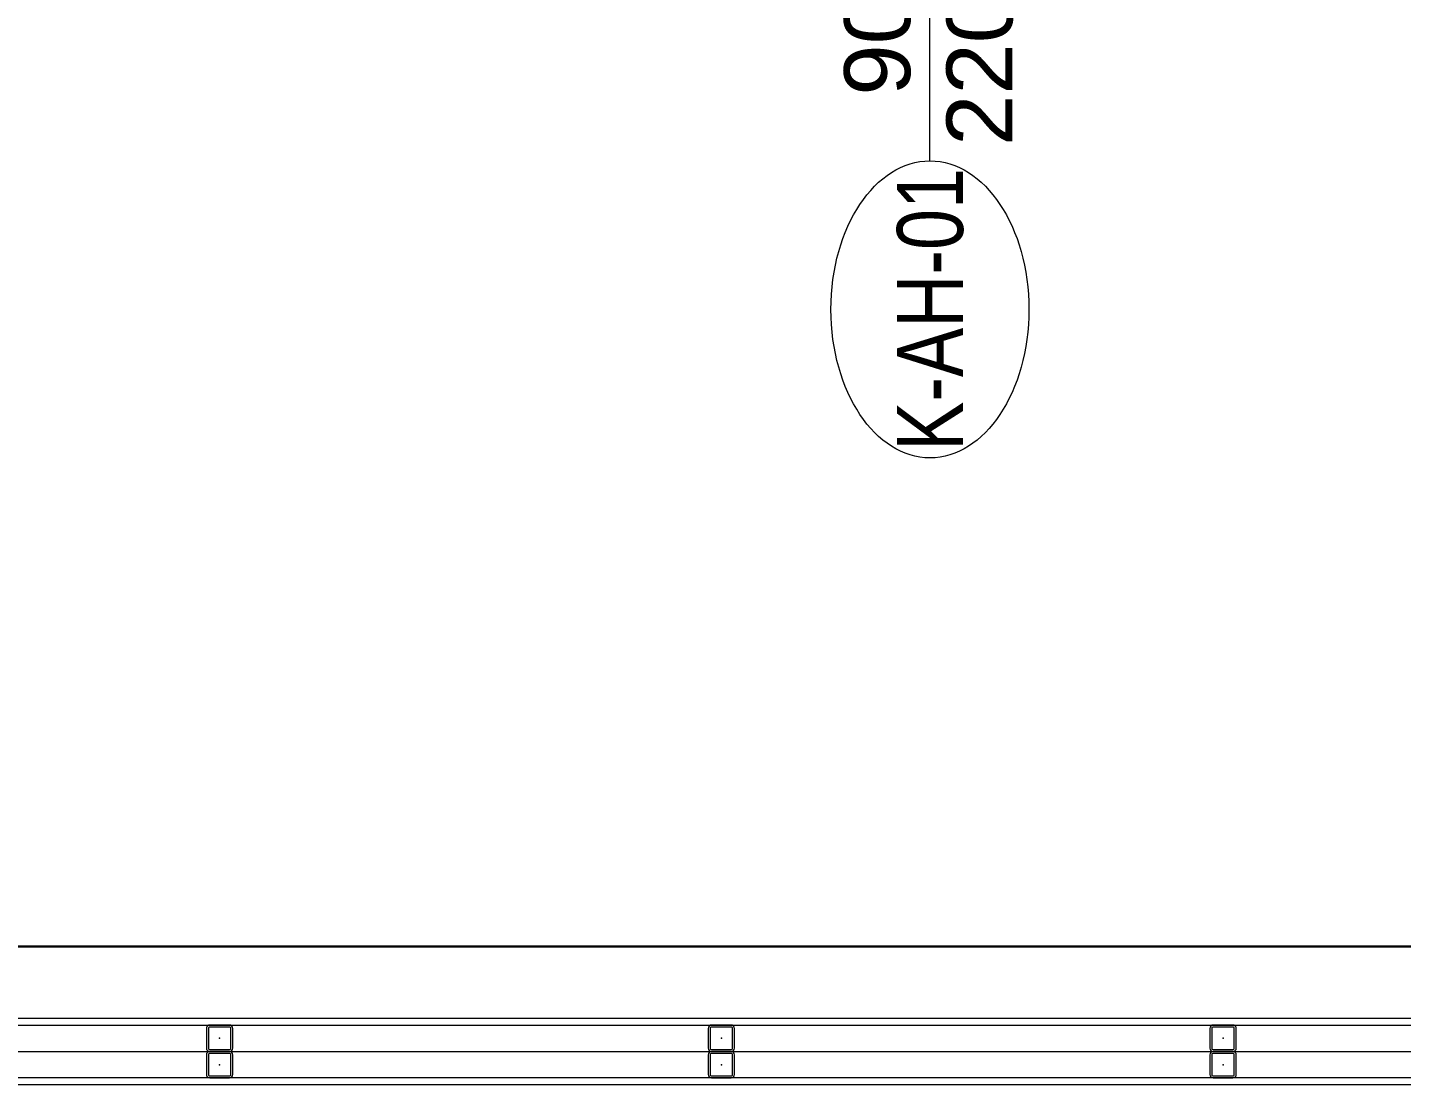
# Model space of a CAD drawing. Extents: x -1073 to 35213, y -1180 to 6950.
# Drawn here: x 31236.7 to 31444.9, y 3112.5 to 3272.6 of the extents above; entities that cross this region are included whole.
import ezdxf
from ezdxf.enums import TextEntityAlignment as Align

# ---------------------------------------------------------------- set-up
doc = ezdxf.new("R2010")
doc.units = 0
doc.header["$LTSCALE"] = 25
doc.layers.get('0').update_dxf_attribs({"color": 9, "lineweight": 9})
for name, color, linetype, lineweight in [('06D', 9, 'Continuous', 9), ('10', 9, 'Continuous', 9), ('11', 9, 'Continuous', 9), ('22', 8, 'Continuous', 9), ('33', 9, 'BATTING', 9), ('DATA TAVAN', 160, 'Continuous', 30)]:
    doc.layers.add(name, color=color, linetype=linetype, lineweight=lineweight)
doc.styles.add('Arial', font='arial.ttf', dxfattribs={"height": 2.5})
doc.linetypes.add('BATTING', pattern='A,0.0001,-0.1,[134,ltypeshp.shx,S=0.1,R=0,X=-0.1,Y=0],-0.2,[134,ltypeshp.shx,S=0.1,R=180,X=0.1,Y=0],-0.1', length=0.4001)

# ---------------------------------------------------------------- blocks, each defined once
blk = doc.blocks.new('0_doorno')
blk.add_lwpolyline([(4.5, 0), (12.5, 0)])
blk.add_ellipse((0, 0), major_axis=(-4.5, 0), ratio=0.666667)
at = {"style": 'Arial'}
blk.add_attdef('YUKSEKLIK', text='', height=2, dxfattribs=at).set_placement((5, 5.9), align=Align.TOP_LEFT)
blk.add_attdef('KAPINO', text='', height=1.4, dxfattribs=at).set_placement((-0.019, -0.035), align=Align.MIDDLE)
blk.add_attdef('GENISLIK', text='', height=2, dxfattribs=at).set_placement((5, -1.895), align=Align.BOTTOM_LEFT)
blk = doc.blocks.new('Prf-40x40')
for points in [[(1.5, -2), (-1.5, -2, -0.414214), (-2, -1.5), (-2, 1.5, -0.414214), (-1.5, 2), (1.5, 2, -0.414214), (2, 1.5), (2, -1.5, -0.414214)], [(1.5, -1.7), (-1.5, -1.7, -0.414214), (-1.7, -1.5), (-1.7, 1.5, -0.414214), (-1.5, 1.7), (1.5, 1.7, -0.414214), (1.7, 1.5), (1.7, -1.5, -0.414214)]]:
    blk.add_lwpolyline(points, format="xyb", close=True)
blk.add_point((0, 0))

msp = doc.modelspace()

# ---------------------------------------------------------------- linework, layer by layer
at = {"layer": '06D'}
msp.add_lwpolyline([(30874.34, 3117.5), (31485.84, 3117.5)], dxfattribs=at)
at = {"layer": '11'}
msp.add_lwpolyline([(31485.84, 3121.5), (31485.84, 3122.5), (30870.84, 3122.5), (30870.84, 3121.5)], close=True, dxfattribs=at)
msp.add_lwpolyline([(31485.84, 3112.5), (31485.84, 3113.5), (30870.84, 3113.5), (30870.84, 3112.5), (31485.84, 3112.5)], dxfattribs=at)
at = {"layer": '33', "ltscale": 0.3}
msp.add_lwpolyline([(30871.44, 3117.5), (31485.84, 3117.5)], dxfattribs=at)
at = {"layer": 'DATA TAVAN'}
msp.add_line((30905.7, 3133.41), (31495.87, 3133.41), dxfattribs=at)

# ---------------------------------------------------------------- block references
at = {"layer": '10', "xscale": -1}
for p in [(31265.84, 3119.5), (31341.84, 3119.5), (31417.84, 3119.5), (31265.84, 3115.5), (31341.84, 3115.5), (31417.84, 3115.5)]:
    msp.add_blockref('Prf-40x40', p, dxfattribs=at)
at = {"layer": '22'}
ref = msp.add_blockref('0_doorno', (31373.44, 3229.88), dxfattribs=dict(at, xscale=5, yscale=5, zscale=5, rotation=90))
ref.add_attrib('KAPINO', 'K-AH-01', dxfattribs={"layer": '0', "height": 10, "rotation": 90, "style": 'Arial', "width": 0.8}).set_placement((31373.44, 3229.88), align=Align.MIDDLE)
ref.add_attrib('GENISLIK', '90', dxfattribs={"layer": '0', "height": 10, "rotation": 90, "style": 'Arial'}).set_placement((31373.44, 3262.25), align=Align.BOTTOM_LEFT)
ref.add_attrib('YUKSEKLIK', '220', dxfattribs={"layer": '0', "height": 10, "rotation": 90, "style": 'Arial'}).set_placement((31375.94, 3254.65), align=Align.TOP_LEFT)

doc.saveas('drawing.dxf')
